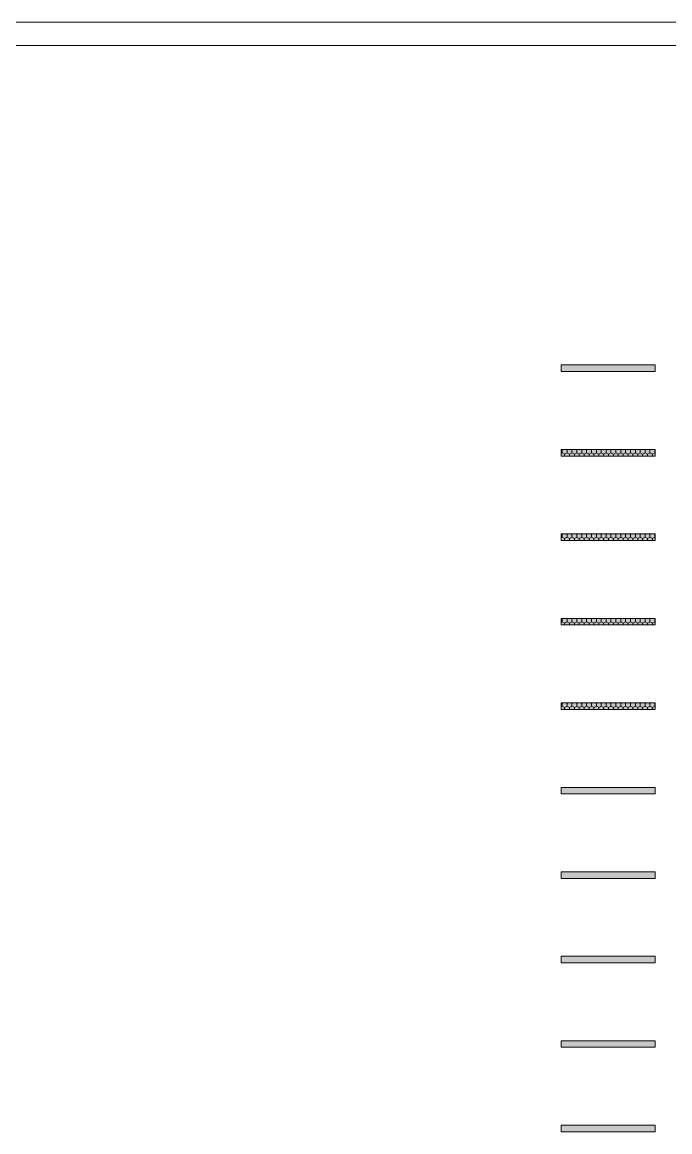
# Model space of a CAD drawing. Header units: millimetres. Extents: x 0 to 1189, y 0 to 841.
# Drawn here: x 864.9 to 1002.9, y 604.5 to 841 of the extents above; entities that cross this region are included whole.
import ezdxf

# ---------------------------------------------------------------- set-up
doc = ezdxf.new("R2010")
doc.units = ezdxf.units.MM

msp = doc.modelspace()

# ---------------------------------------------------------------- hatches: boundary and pattern name
at = {"true_color": 0x6a6a6a}
h = msp.add_hatch(color=251, dxfattribs=at)
h.dxf.hatch_style = 2
h.paths.add_polyline_path([(979.781497, 766.545942), (979.781497, 767.945944), (999.781527, 767.945944), (999.781527, 766.545942)])
at = {"true_color": 0x3dad99}
h = msp.add_hatch(color=135, dxfattribs=at)
h.dxf.hatch_style = 2
h.paths.add_polyline_path([(979.781497, 748.545914), (979.781497, 749.945916), (999.781527, 749.945916), (999.781527, 748.545914)])
at = {"true_color": 0xcae6ff}
h = msp.add_hatch(color=254, dxfattribs=at)
h.dxf.hatch_style = 2
h.paths.add_polyline_path([(979.781497, 730.545887), (979.781497, 731.945889), (999.781527, 731.945889), (999.781527, 730.545887)])
at = {"true_color": 0x96e196}
h = msp.add_hatch(color=81, dxfattribs=at)
h.dxf.hatch_style = 2
h.paths.add_polyline_path([(979.781497, 712.545859), (979.781497, 713.945861), (999.781527, 713.945861), (999.781527, 712.545859)])
at = {"true_color": 0xdede87}
h = msp.add_hatch(color=41, dxfattribs=at)
h.dxf.hatch_style = 2
h.paths.add_polyline_path([(979.781497, 694.545832), (979.781497, 695.945834), (999.781527, 695.945834), (999.781527, 694.545832)])
at = {"true_color": 0xff0000}
h = msp.add_hatch(color=1, dxfattribs=at)
h.dxf.hatch_style = 2
h.paths.add_polyline_path([(979.781497, 676.545804), (979.781497, 677.945806), (999.781527, 677.945806), (999.781527, 676.545804)])
at = {"true_color": 0xf1d696}
h = msp.add_hatch(color=41, dxfattribs=at)
h.dxf.hatch_style = 2
h.paths.add_polyline_path([(979.781497, 658.545777), (979.781497, 659.945779), (999.781527, 659.945779), (999.781527, 658.545777)])
at = {"true_color": 0xa86b51}
h = msp.add_hatch(color=35, dxfattribs=at)
h.dxf.hatch_style = 2
h.paths.add_polyline_path([(979.781497, 640.545749), (979.781497, 641.945751), (999.781527, 641.945751), (999.781527, 640.545749)])
at = {"true_color": 0x008080}
h = msp.add_hatch(color=136, dxfattribs=at)
h.dxf.hatch_style = 2
h.paths.add_polyline_path([(979.781497, 622.545722), (979.781497, 623.945724), (999.781527, 623.945724), (999.781527, 622.545722)])
at = {"true_color": 0xdcd214}
h = msp.add_hatch(color=52, dxfattribs=at)
h.dxf.hatch_style = 2
h.paths.add_polyline_path([(979.781497, 604.545694), (979.781497, 605.945696), (999.781527, 605.945696), (999.781527, 604.545694)])

# ---------------------------------------------------------------- linework, layer by layer
at = {"color": 7, "lineweight": 0}
for p, q in [((0.125554, 840.985282), (1189.107153, 840.985282)), ((1184.111809, 835.989938), (20.106931, 835.989938))]:
    msp.add_line(p, q, dxfattribs=at)
for points in [[(1184.111809, 835.989938), (20.106931, 835.989938)], [(1184.111809, 835.989938), (20.106931, 835.989938)], [(999.781527, 767.945944), (979.781497, 767.945944)], [(979.781497, 767.945944), (979.781497, 766.545942)], [(979.781497, 766.545942), (999.781527, 766.545942)], [(999.781527, 766.545942), (999.781527, 767.945944)], [(999.781527, 749.945916), (979.781497, 749.945916)], [(979.781497, 749.945916), (979.781497, 748.545914)], [(979.977497, 749.845916), (979.804497, 749.945916)], [(980.150497, 749.945916), (979.977497, 749.845916)], [(979.977497, 749.245915), (979.977497, 749.845916)], [(981.017499, 749.845916), (980.843499, 749.945916)], [(981.190499, 749.945916), (981.017499, 749.845916)], [(981.017499, 749.245915), (981.017499, 749.845916)], [(982.0565, 749.845916), (981.8835, 749.945916)], [(982.229501, 749.945916), (982.0565, 749.845916)], [(982.0565, 749.245915), (982.0565, 749.845916)], [(983.095502, 749.845916), (982.922502, 749.945916)], [(983.268502, 749.945916), (983.095502, 749.845916)], [(983.095502, 749.245915), (983.095502, 749.845916)], [(984.134504, 749.845916), (983.961503, 749.945916)], [(984.307504, 749.945916), (984.134504, 749.845916)], [(984.134504, 749.245915), (984.134504, 749.845916)], [(985.173505, 749.845916), (985.000505, 749.945916)], [(985.347505, 749.945916), (985.173505, 749.845916)], [(985.173505, 749.245915), (985.173505, 749.845916)], [(986.213507, 749.845916), (986.039506, 749.945916)], [(986.386507, 749.945916), (986.213507, 749.845916)], [(986.213507, 749.245915), (986.213507, 749.845916)], [(987.252508, 749.845916), (987.079508, 749.945916)], [(987.425509, 749.945916), (987.252508, 749.845916)], [(987.252508, 749.245915), (987.252508, 749.845916)], [(988.29151, 749.845916), (988.11851, 749.945916)], [(988.46451, 749.945916), (988.29151, 749.845916)], [(988.29151, 749.245915), (988.29151, 749.845916)], [(989.330511, 749.845916), (989.157511, 749.945916)], [(989.504512, 749.945916), (989.330511, 749.845916)], [(989.330511, 749.245915), (989.330511, 749.845916)], [(990.370513, 749.845916), (990.196513, 749.945916)], [(990.543513, 749.945916), (990.370513, 749.845916)], [(990.370513, 749.245915), (990.370513, 749.845916)], [(991.409515, 749.845916), (991.236514, 749.945916)], [(991.582515, 749.945916), (991.409515, 749.845916)], [(991.409515, 749.245915), (991.409515, 749.845916)], [(992.448516, 749.845916), (992.275516, 749.945916)], [(992.621517, 749.945916), (992.448516, 749.845916)], [(992.448516, 749.245915), (992.448516, 749.845916)], [(993.487518, 749.845916), (993.314518, 749.945916)], [(993.660518, 749.945916), (993.487518, 749.845916)], [(993.487518, 749.245915), (993.487518, 749.845916)], [(994.527519, 749.845916), (994.353519, 749.945916)], [(994.70052, 749.945916), (994.527519, 749.845916)], [(994.527519, 749.245915), (994.527519, 749.845916)], [(995.566521, 749.845916), (995.393521, 749.945916)], [(995.739521, 749.945916), (995.566521, 749.845916)], [(995.566521, 749.245915), (995.566521, 749.845916)], [(996.605523, 749.845916), (996.432522, 749.945916)], [(996.778523, 749.945916), (996.605523, 749.845916)], [(996.605523, 749.245915), (996.605523, 749.845916)], [(997.644524, 749.845916), (997.471524, 749.945916)], [(997.817524, 749.945916), (997.644524, 749.845916)], [(997.644524, 749.245915), (997.644524, 749.845916)], [(998.683526, 749.845916), (998.510525, 749.945916)], [(998.857526, 749.945916), (998.683526, 749.845916)], [(998.683526, 749.245915), (998.683526, 749.845916)], [(999.723527, 749.845916), (999.549527, 749.945916)], [(999.781527, 749.879616), (999.723527, 749.845916)], [(999.723527, 749.245915), (999.723527, 749.845916)], [(999.781527, 748.545914), (999.781527, 749.945916)], [(979.977497, 749.245915), (979.781497, 749.132615)], [(979.781497, 748.545914), (999.781527, 748.545914)], [(980.497498, 748.945915), (979.977497, 749.245915)], [(981.017499, 749.245915), (980.497498, 748.945915)], [(980.497498, 748.545914), (980.497498, 748.945915)], [(981.5365, 748.945915), (981.017499, 749.245915)], [(982.0565, 749.245915), (981.5365, 748.945915)], [(981.5365, 748.545914), (981.5365, 748.945915)], [(982.575501, 748.945915), (982.0565, 749.245915)], [(983.095502, 749.245915), (982.575501, 748.945915)], [(982.575501, 748.545914), (982.575501, 748.945915)], [(983.615503, 748.945915), (983.095502, 749.245915)], [(984.134504, 749.245915), (983.615503, 748.945915)], [(983.615503, 748.545914), (983.615503, 748.945915)], [(984.654504, 748.945915), (984.134504, 749.245915)], [(985.173505, 749.245915), (984.654504, 748.945915)], [(984.654504, 748.545914), (984.654504, 748.945915)], [(985.693506, 748.945915), (985.173505, 749.245915)], [(986.213507, 749.245915), (985.693506, 748.945915)], [(985.693506, 748.545914), (985.693506, 748.945915)], [(986.732508, 748.945915), (986.213507, 749.245915)], [(987.252508, 749.245915), (986.732508, 748.945915)], [(986.732508, 748.545914), (986.732508, 748.945915)], [(987.772509, 748.945915), (987.252508, 749.245915)], [(988.29151, 749.245915), (987.772509, 748.945915)], [(987.772509, 748.545914), (987.772509, 748.945915)], [(988.811511, 748.945915), (988.29151, 749.245915)], [(989.330511, 749.245915), (988.811511, 748.945915)], [(988.811511, 748.545914), (988.811511, 748.945915)], [(989.850512, 748.945915), (989.330511, 749.245915)], [(990.370513, 749.245915), (989.850512, 748.945915)], [(989.850512, 748.545914), (989.850512, 748.945915)], [(990.889514, 748.945915), (990.370513, 749.245915)], [(991.409515, 749.245915), (990.889514, 748.945915)], [(990.889514, 748.545914), (990.889514, 748.945915)], [(991.928515, 748.945915), (991.409515, 749.245915)], [(992.448516, 749.245915), (991.928515, 748.945915)], [(991.928515, 748.545914), (991.928515, 748.945915)], [(992.968517, 748.945915), (992.448516, 749.245915)], [(993.487518, 749.245915), (992.968517, 748.945915)], [(992.968517, 748.545914), (992.968517, 748.945915)], [(994.007519, 748.945915), (993.487518, 749.245915)], [(994.527519, 749.245915), (994.007519, 748.945915)], [(994.007519, 748.545914), (994.007519, 748.945915)], [(995.04652, 748.945915), (994.527519, 749.245915)], [(995.566521, 749.245915), (995.04652, 748.945915)], [(995.04652, 748.545914), (995.04652, 748.945915)], [(996.085522, 748.945915), (995.566521, 749.245915)], [(996.605523, 749.245915), (996.085522, 748.945915)], [(996.085522, 748.545914), (996.085522, 748.945915)], [(997.125523, 748.945915), (996.605523, 749.245915)], [(997.644524, 749.245915), (997.125523, 748.945915)], [(997.125523, 748.545914), (997.125523, 748.945915)], [(998.164525, 748.945915), (997.644524, 749.245915)], [(998.683526, 749.245915), (998.164525, 748.945915)], [(998.164525, 748.545914), (998.164525, 748.945915)], [(999.203527, 748.945915), (998.683526, 749.245915)], [(999.723527, 749.245915), (999.203527, 748.945915)], [(999.203527, 748.545914), (999.203527, 748.945915)], [(999.781527, 749.212115), (999.723527, 749.245915)], [(999.781527, 731.945889), (979.781497, 731.945889)], [(979.781497, 731.945889), (979.781497, 730.545887)], [(979.977497, 731.245888), (979.781497, 731.132888)], [(979.977497, 731.845889), (979.804497, 731.945889)], [(980.150497, 731.945889), (979.977497, 731.845889)], [(979.977497, 731.245888), (979.977497, 731.845889)], [(980.497498, 730.945887), (979.977497, 731.245888)], [(981.017499, 731.245888), (980.497498, 730.945887)], [(980.497498, 730.545887), (980.497498, 730.945887)], [(981.017499, 731.845889), (980.843499, 731.945889)], [(981.190499, 731.945889), (981.017499, 731.845889)], [(981.017499, 731.245888), (981.017499, 731.845889)], [(981.5365, 730.945887), (981.017499, 731.245888)], [(982.0565, 731.245888), (981.5365, 730.945887)], [(981.5365, 730.545887), (981.5365, 730.945887)], [(982.0565, 731.845889), (981.8835, 731.945889)], [(982.229501, 731.945889), (982.0565, 731.845889)], [(982.0565, 731.245888), (982.0565, 731.845889)], [(982.575501, 730.945887), (982.0565, 731.245888)], [(983.095502, 731.245888), (982.575501, 730.945887)], [(982.575501, 730.545887), (982.575501, 730.945887)], [(983.095502, 731.845889), (982.922502, 731.945889)], [(983.268502, 731.945889), (983.095502, 731.845889)], [(983.095502, 731.245888), (983.095502, 731.845889)], [(983.615503, 730.945887), (983.095502, 731.245888)], [(984.134504, 731.245888), (983.615503, 730.945887)], [(983.615503, 730.545887), (983.615503, 730.945887)], [(984.134504, 731.845889), (983.961503, 731.945889)], [(984.307504, 731.945889), (984.134504, 731.845889)], [(984.134504, 731.245888), (984.134504, 731.845889)], [(984.654504, 730.945887), (984.134504, 731.245888)], [(985.173505, 731.245888), (984.654504, 730.945887)], [(984.654504, 730.545887), (984.654504, 730.945887)], [(985.173505, 731.845889), (985.000505, 731.945889)], [(985.347505, 731.945889), (985.173505, 731.845889)], [(985.173505, 731.245888), (985.173505, 731.845889)], [(985.693506, 730.945887), (985.173505, 731.245888)], [(986.213507, 731.245888), (985.693506, 730.945887)], [(985.693506, 730.545887), (985.693506, 730.945887)], [(986.213507, 731.845889), (986.039506, 731.945889)], [(986.386507, 731.945889), (986.213507, 731.845889)], [(986.213507, 731.245888), (986.213507, 731.845889)], [(986.732508, 730.945887), (986.213507, 731.245888)], [(987.252508, 731.245888), (986.732508, 730.945887)], [(986.732508, 730.545887), (986.732508, 730.945887)], [(987.252508, 731.845889), (987.079508, 731.945889)], [(987.425509, 731.945889), (987.252508, 731.845889)], [(987.252508, 731.245888), (987.252508, 731.845889)], [(987.772509, 730.945887), (987.252508, 731.245888)], [(988.29151, 731.245888), (987.772509, 730.945887)], [(987.772509, 730.545887), (987.772509, 730.945887)], [(988.29151, 731.845889), (988.11851, 731.945889)], [(988.46451, 731.945889), (988.29151, 731.845889)], [(988.29151, 731.245888), (988.29151, 731.845889)], [(988.811511, 730.945887), (988.29151, 731.245888)], [(989.330511, 731.245888), (988.811511, 730.945887)], [(988.811511, 730.545887), (988.811511, 730.945887)], [(989.330511, 731.845889), (989.157511, 731.945889)], [(989.504512, 731.945889), (989.330511, 731.845889)], [(989.330511, 731.245888), (989.330511, 731.845889)], [(989.850512, 730.945887), (989.330511, 731.245888)], [(990.370513, 731.245888), (989.850512, 730.945887)], [(989.850512, 730.545887), (989.850512, 730.945887)], [(990.370513, 731.845889), (990.196513, 731.945889)], [(990.543513, 731.945889), (990.370513, 731.845889)], [(990.370513, 731.245888), (990.370513, 731.845889)], [(990.889514, 730.945887), (990.370513, 731.245888)], [(991.409515, 731.245888), (990.889514, 730.945887)], [(990.889514, 730.545887), (990.889514, 730.945887)], [(991.409515, 731.845889), (991.236514, 731.945889)], [(991.582515, 731.945889), (991.409515, 731.845889)], [(991.409515, 731.245888), (991.409515, 731.845889)], [(991.928515, 730.945887), (991.409515, 731.245888)], [(992.448516, 731.245888), (991.928515, 730.945887)], [(991.928515, 730.545887), (991.928515, 730.945887)], [(992.448516, 731.845889), (992.275516, 731.945889)], [(992.621517, 731.945889), (992.448516, 731.845889)], [(992.448516, 731.245888), (992.448516, 731.845889)], [(992.968517, 730.945887), (992.448516, 731.245888)], [(993.487518, 731.245888), (992.968517, 730.945887)], [(992.968517, 730.545887), (992.968517, 730.945887)], [(993.487518, 731.845889), (993.314518, 731.945889)], [(993.660518, 731.945889), (993.487518, 731.845889)], [(993.487518, 731.245888), (993.487518, 731.845889)], [(994.007519, 730.945887), (993.487518, 731.245888)], [(994.527519, 731.245888), (994.007519, 730.945887)], [(994.007519, 730.545887), (994.007519, 730.945887)], [(994.527519, 731.845889), (994.353519, 731.945889)], [(994.70052, 731.945889), (994.527519, 731.845889)], [(994.527519, 731.245888), (994.527519, 731.845889)], [(995.04652, 730.945887), (994.527519, 731.245888)], [(995.566521, 731.245888), (995.04652, 730.945887)], [(995.04652, 730.545887), (995.04652, 730.945887)], [(995.566521, 731.845889), (995.393521, 731.945889)], [(995.739521, 731.945889), (995.566521, 731.845889)], [(995.566521, 731.245888), (995.566521, 731.845889)], [(996.085522, 730.945887), (995.566521, 731.245888)], [(996.605523, 731.245888), (996.085522, 730.945887)], [(996.085522, 730.545887), (996.085522, 730.945887)], [(996.605523, 731.845889), (996.432522, 731.945889)], [(996.778523, 731.945889), (996.605523, 731.845889)], [(996.605523, 731.245888), (996.605523, 731.845889)], [(997.125523, 730.945887), (996.605523, 731.245888)], [(997.644524, 731.245888), (997.125523, 730.945887)], [(997.125523, 730.545887), (997.125523, 730.945887)], [(997.644524, 731.845889), (997.471524, 731.945889)], [(997.817524, 731.945889), (997.644524, 731.845889)], [(997.644524, 731.245888), (997.644524, 731.845889)], [(998.164525, 730.945887), (997.644524, 731.245888)], [(998.683526, 731.245888), (998.164525, 730.945887)], [(998.164525, 730.545887), (998.164525, 730.945887)], [(998.683526, 731.845889), (998.510525, 731.945889)], [(998.857526, 731.945889), (998.683526, 731.845889)], [(998.683526, 731.245888), (998.683526, 731.845889)], [(999.203527, 730.945887), (998.683526, 731.245888)], [(999.723527, 731.245888), (999.203527, 730.945887)], [(999.203527, 730.545887), (999.203527, 730.945887)], [(999.723527, 731.845889), (999.549527, 731.945889)], [(999.781527, 731.879889), (999.723527, 731.845889)], [(999.723527, 731.245888), (999.723527, 731.845889)], [(999.781527, 731.211888), (999.723527, 731.245888)], [(999.781527, 730.545887), (999.781527, 731.945889)], [(979.781497, 730.545887), (999.781527, 730.545887)], [(999.781527, 713.945861), (979.781497, 713.945861)], [(979.781497, 713.945861), (979.781497, 712.545859)], [(979.977497, 713.24586), (979.781497, 713.13286)], [(979.781497, 712.545859), (999.781527, 712.545859)], [(979.977497, 713.845861), (979.804497, 713.945861)], [(980.150497, 713.945861), (979.977497, 713.845861)], [(979.977497, 713.24586), (979.977497, 713.845861)], [(980.497498, 712.94586), (979.977497, 713.24586)], [(981.017499, 713.24586), (980.497498, 712.94586)], [(980.497498, 712.545859), (980.497498, 712.94586)], [(981.017499, 713.845861), (980.843499, 713.945861)], [(981.190499, 713.945861), (981.017499, 713.845861)], [(981.017499, 713.24586), (981.017499, 713.845861)], [(981.5365, 712.94586), (981.017499, 713.24586)], [(982.0565, 713.24586), (981.5365, 712.94586)], [(981.5365, 712.545859), (981.5365, 712.94586)], [(982.0565, 713.845861), (981.8835, 713.945861)], [(982.229501, 713.945861), (982.0565, 713.845861)], [(982.0565, 713.24586), (982.0565, 713.845861)], [(982.575501, 712.94586), (982.0565, 713.24586)], [(983.095502, 713.24586), (982.575501, 712.94586)], [(982.575501, 712.545859), (982.575501, 712.94586)], [(983.095502, 713.845861), (982.922502, 713.945861)], [(983.268502, 713.945861), (983.095502, 713.845861)], [(983.095502, 713.24586), (983.095502, 713.845861)], [(983.615503, 712.94586), (983.095502, 713.24586)], [(984.134504, 713.24586), (983.615503, 712.94586)], [(983.615503, 712.545859), (983.615503, 712.94586)], [(984.134504, 713.845861), (983.961503, 713.945861)], [(984.307504, 713.945861), (984.134504, 713.845861)], [(984.134504, 713.24586), (984.134504, 713.845861)], [(984.654504, 712.94586), (984.134504, 713.24586)], [(985.173505, 713.24586), (984.654504, 712.94586)], [(984.654504, 712.545859), (984.654504, 712.94586)], [(985.173505, 713.845861), (985.000505, 713.945861)], [(985.347505, 713.945861), (985.173505, 713.845861)], [(985.173505, 713.24586), (985.173505, 713.845861)], [(985.693506, 712.94586), (985.173505, 713.24586)], [(986.213507, 713.24586), (985.693506, 712.94586)], [(985.693506, 712.545859), (985.693506, 712.94586)], [(986.213507, 713.845861), (986.039506, 713.945861)], [(986.386507, 713.945861), (986.213507, 713.845861)], [(986.213507, 713.24586), (986.213507, 713.845861)], [(986.732508, 712.94586), (986.213507, 713.24586)], [(987.252508, 713.24586), (986.732508, 712.94586)], [(986.732508, 712.545859), (986.732508, 712.94586)], [(987.252508, 713.845861), (987.079508, 713.945861)], [(987.425509, 713.945861), (987.252508, 713.845861)], [(987.252508, 713.24586), (987.252508, 713.845861)], [(987.772509, 712.94586), (987.252508, 713.24586)], [(988.29151, 713.24586), (987.772509, 712.94586)], [(987.772509, 712.545859), (987.772509, 712.94586)], [(988.29151, 713.845861), (988.11851, 713.945861)], [(988.46451, 713.945861), (988.29151, 713.845861)], [(988.29151, 713.24586), (988.29151, 713.845861)], [(988.811511, 712.94586), (988.29151, 713.24586)], [(989.330511, 713.24586), (988.811511, 712.94586)], [(988.811511, 712.545859), (988.811511, 712.94586)], [(989.330511, 713.845861), (989.157511, 713.945861)], [(989.504512, 713.945861), (989.330511, 713.845861)], [(989.330511, 713.24586), (989.330511, 713.845861)], [(989.850512, 712.94586), (989.330511, 713.24586)], [(990.370513, 713.24586), (989.850512, 712.94586)], [(989.850512, 712.545859), (989.850512, 712.94586)], [(990.370513, 713.845861), (990.196513, 713.945861)], [(990.543513, 713.945861), (990.370513, 713.845861)], [(990.370513, 713.24586), (990.370513, 713.845861)], [(990.889514, 712.94586), (990.370513, 713.24586)], [(991.409515, 713.24586), (990.889514, 712.94586)], [(990.889514, 712.545859), (990.889514, 712.94586)], [(991.409515, 713.845861), (991.236514, 713.945861)], [(991.582515, 713.945861), (991.409515, 713.845861)], [(991.409515, 713.24586), (991.409515, 713.845861)], [(991.928515, 712.94586), (991.409515, 713.24586)], [(992.448516, 713.24586), (991.928515, 712.94586)], [(991.928515, 712.545859), (991.928515, 712.94586)], [(992.448516, 713.845861), (992.275516, 713.945861)], [(992.621517, 713.945861), (992.448516, 713.845861)], [(992.448516, 713.24586), (992.448516, 713.845861)], [(992.968517, 712.94586), (992.448516, 713.24586)], [(993.487518, 713.24586), (992.968517, 712.94586)], [(992.968517, 712.545859), (992.968517, 712.94586)], [(993.487518, 713.845861), (993.314518, 713.945861)], [(993.660518, 713.945861), (993.487518, 713.845861)], [(993.487518, 713.24586), (993.487518, 713.845861)], [(994.007519, 712.94586), (993.487518, 713.24586)], [(994.527519, 713.24586), (994.007519, 712.94586)], [(994.007519, 712.545859), (994.007519, 712.94586)], [(994.527519, 713.845861), (994.353519, 713.945861)], [(994.70052, 713.945861), (994.527519, 713.845861)], [(994.527519, 713.24586), (994.527519, 713.845861)], [(995.04652, 712.94586), (994.527519, 713.24586)], [(995.566521, 713.24586), (995.04652, 712.94586)], [(995.04652, 712.545859), (995.04652, 712.94586)], [(995.566521, 713.845861), (995.393521, 713.945861)], [(995.739521, 713.945861), (995.566521, 713.845861)], [(995.566521, 713.24586), (995.566521, 713.845861)], [(996.085522, 712.94586), (995.566521, 713.24586)], [(996.605523, 713.24586), (996.085522, 712.94586)], [(996.085522, 712.545859), (996.085522, 712.94586)], [(996.605523, 713.845861), (996.432522, 713.945861)], [(996.778523, 713.945861), (996.605523, 713.845861)], [(996.605523, 713.24586), (996.605523, 713.845861)], [(997.125523, 712.94586), (996.605523, 713.24586)], [(997.644524, 713.24586), (997.125523, 712.94586)], [(997.125523, 712.545859), (997.125523, 712.94586)], [(997.644524, 713.845861), (997.471524, 713.945861)], [(997.817524, 713.945861), (997.644524, 713.845861)], [(997.644524, 713.24586), (997.644524, 713.845861)], [(998.164525, 712.94586), (997.644524, 713.24586)], [(998.683526, 713.24586), (998.164525, 712.94586)], [(998.164525, 712.545859), (998.164525, 712.94586)], [(998.683526, 713.845861), (998.510525, 713.945861)], [(998.857526, 713.945861), (998.683526, 713.845861)], [(998.683526, 713.24586), (998.683526, 713.845861)], [(999.203527, 712.94586), (998.683526, 713.24586)], [(999.723527, 713.24586), (999.203527, 712.94586)], [(999.203527, 712.545859), (999.203527, 712.94586)], [(999.723527, 713.845861), (999.549527, 713.945861)], [(999.781527, 713.879861), (999.723527, 713.845861)], [(999.723527, 713.24586), (999.723527, 713.845861)], [(999.781527, 713.21186), (999.723527, 713.24586)], [(999.781527, 712.545859), (999.781527, 713.945861)], [(999.781527, 695.945834), (979.781497, 695.945834)], [(979.781497, 695.945834), (979.781497, 694.545832)], [(979.977497, 695.245833), (979.781497, 695.132833)], [(979.977497, 695.845834), (979.804497, 695.945834)], [(980.150497, 695.945834), (979.977497, 695.845834)], [(979.977497, 695.245833), (979.977497, 695.845834)], [(980.497498, 694.945832), (979.977497, 695.245833)], [(981.017499, 695.245833), (980.497498, 694.945832)], [(981.017499, 695.845834), (980.843499, 695.945834)], [(981.190499, 695.945834), (981.017499, 695.845834)], [(981.017499, 695.245833), (981.017499, 695.845834)], [(981.5365, 694.945832), (981.017499, 695.245833)], [(982.0565, 695.245833), (981.5365, 694.945832)], [(982.0565, 695.845834), (981.8835, 695.945834)], [(982.229501, 695.945834), (982.0565, 695.845834)], [(982.0565, 695.245833), (982.0565, 695.845834)], [(982.575501, 694.945832), (982.0565, 695.245833)], [(983.095502, 695.245833), (982.575501, 694.945832)], [(983.095502, 695.845834), (982.922502, 695.945834)], [(983.268502, 695.945834), (983.095502, 695.845834)], [(983.095502, 695.245833), (983.095502, 695.845834)], [(983.615503, 694.945832), (983.095502, 695.245833)], [(984.134504, 695.245833), (983.615503, 694.945832)], [(984.134504, 695.845834), (983.961503, 695.945834)], [(984.307504, 695.945834), (984.134504, 695.845834)], [(984.134504, 695.245833), (984.134504, 695.845834)], [(984.654504, 694.945832), (984.134504, 695.245833)], [(985.173505, 695.245833), (984.654504, 694.945832)], [(985.173505, 695.845834), (985.000505, 695.945834)], [(985.347505, 695.945834), (985.173505, 695.845834)], [(985.173505, 695.245833), (985.173505, 695.845834)], [(985.693506, 694.945832), (985.173505, 695.245833)], [(986.213507, 695.245833), (985.693506, 694.945832)], [(986.213507, 695.845834), (986.039506, 695.945834)], [(986.386507, 695.945834), (986.213507, 695.845834)], [(986.213507, 695.245833), (986.213507, 695.845834)], [(986.732508, 694.945832), (986.213507, 695.245833)], [(987.252508, 695.245833), (986.732508, 694.945832)], [(987.252508, 695.845834), (987.079508, 695.945834)], [(987.425509, 695.945834), (987.252508, 695.845834)], [(987.252508, 695.245833), (987.252508, 695.845834)], [(987.772509, 694.945832), (987.252508, 695.245833)], [(988.29151, 695.245833), (987.772509, 694.945832)], [(988.29151, 695.845834), (988.11851, 695.945834)], [(988.46451, 695.945834), (988.29151, 695.845834)], [(988.29151, 695.245833), (988.29151, 695.845834)], [(988.811511, 694.945832), (988.29151, 695.245833)], [(989.330511, 695.245833), (988.811511, 694.945832)], [(989.330511, 695.845834), (989.157511, 695.945834)], [(989.504512, 695.945834), (989.330511, 695.845834)], [(989.330511, 695.245833), (989.330511, 695.845834)], [(989.850512, 694.945832), (989.330511, 695.245833)], [(990.370513, 695.245833), (989.850512, 694.945832)], [(990.370513, 695.845834), (990.196513, 695.945834)], [(990.543513, 695.945834), (990.370513, 695.845834)], [(990.370513, 695.245833), (990.370513, 695.845834)], [(990.889514, 694.945832), (990.370513, 695.245833)], [(991.409515, 695.245833), (990.889514, 694.945832)], [(991.409515, 695.845834), (991.236514, 695.945834)], [(991.582515, 695.945834), (991.409515, 695.845834)], [(991.409515, 695.245833), (991.409515, 695.845834)], [(991.928515, 694.945832), (991.409515, 695.245833)], [(992.448516, 695.245833), (991.928515, 694.945832)], [(992.448516, 695.845834), (992.275516, 695.945834)], [(992.621517, 695.945834), (992.448516, 695.845834)], [(992.448516, 695.245833), (992.448516, 695.845834)], [(992.968517, 694.945832), (992.448516, 695.245833)], [(993.487518, 695.245833), (992.968517, 694.945832)], [(993.487518, 695.845834), (993.314518, 695.945834)], [(993.660518, 695.945834), (993.487518, 695.845834)], [(993.487518, 695.245833), (993.487518, 695.845834)], [(994.007519, 694.945832), (993.487518, 695.245833)], [(994.527519, 695.245833), (994.007519, 694.945832)], [(994.527519, 695.845834), (994.353519, 695.945834)], [(994.70052, 695.945834), (994.527519, 695.845834)], [(994.527519, 695.245833), (994.527519, 695.845834)], [(995.04652, 694.945832), (994.527519, 695.245833)], [(995.566521, 695.245833), (995.04652, 694.945832)], [(995.566521, 695.845834), (995.393521, 695.945834)], [(995.739521, 695.945834), (995.566521, 695.845834)], [(995.566521, 695.245833), (995.566521, 695.845834)], [(996.085522, 694.945832), (995.566521, 695.245833)], [(996.605523, 695.245833), (996.085522, 694.945832)], [(996.605523, 695.845834), (996.432522, 695.945834)], [(996.778523, 695.945834), (996.605523, 695.845834)], [(996.605523, 695.245833), (996.605523, 695.845834)], [(997.125523, 694.945832), (996.605523, 695.245833)], [(997.644524, 695.245833), (997.125523, 694.945832)], [(997.644524, 695.845834), (997.471524, 695.945834)], [(997.817524, 695.945834), (997.644524, 695.845834)], [(997.644524, 695.245833), (997.644524, 695.845834)], [(998.164525, 694.945832), (997.644524, 695.245833)], [(998.683526, 695.245833), (998.164525, 694.945832)], [(998.683526, 695.845834), (998.510525, 695.945834)], [(998.857526, 695.945834), (998.683526, 695.845834)], [(998.683526, 695.245833), (998.683526, 695.845834)], [(999.203527, 694.945832), (998.683526, 695.245833)], [(999.723527, 695.245833), (999.203527, 694.945832)], [(999.723527, 695.845834), (999.549527, 695.945834)], [(999.781527, 695.879834), (999.723527, 695.845834)], [(999.723527, 695.245833), (999.723527, 695.845834)], [(999.781527, 695.211833), (999.723527, 695.245833)], [(999.781527, 694.545832), (999.781527, 695.945834)], [(979.781497, 694.545832), (999.781527, 694.545832)], [(980.497498, 694.545832), (980.497498, 694.945832)], [(981.5365, 694.545832), (981.5365, 694.945832)], [(982.575501, 694.545832), (982.575501, 694.945832)], [(983.615503, 694.545832), (983.615503, 694.945832)], [(984.654504, 694.545832), (984.654504, 694.945832)], [(985.693506, 694.545832), (985.693506, 694.945832)], [(986.732508, 694.545832), (986.732508, 694.945832)], [(987.772509, 694.545832), (987.772509, 694.945832)], [(988.811511, 694.545832), (988.811511, 694.945832)], [(989.850512, 694.545832), (989.850512, 694.945832)], [(990.889514, 694.545832), (990.889514, 694.945832)], [(991.928515, 694.545832), (991.928515, 694.945832)], [(992.968517, 694.545832), (992.968517, 694.945832)], [(994.007519, 694.545832), (994.007519, 694.945832)], [(995.04652, 694.545832), (995.04652, 694.945832)], [(996.085522, 694.545832), (996.085522, 694.945832)], [(997.125523, 694.545832), (997.125523, 694.945832)], [(998.164525, 694.545832), (998.164525, 694.945832)], [(999.203527, 694.545832), (999.203527, 694.945832)], [(999.781527, 677.945806), (979.781497, 677.945806)], [(979.781497, 677.945806), (979.781497, 676.545804)], [(979.781497, 676.545804), (999.781527, 676.545804)], [(999.781527, 676.545804), (999.781527, 677.945806)], [(999.781527, 659.945779), (979.781497, 659.945779)], [(979.781497, 659.945779), (979.781497, 658.545777)], [(999.781527, 658.545777), (999.781527, 659.945779)], [(979.781497, 658.545777), (999.781527, 658.545777)], [(999.781527, 641.945751), (979.781497, 641.945751)], [(979.781497, 641.945751), (979.781497, 640.545749)], [(999.781527, 640.545749), (999.781527, 641.945751)], [(979.781497, 640.545749), (999.781527, 640.545749)], [(999.781527, 623.945724), (979.781497, 623.945724)], [(979.781497, 623.945724), (979.781497, 622.545722)], [(979.781497, 622.545722), (999.781527, 622.545722)], [(999.781527, 622.545722), (999.781527, 623.945724)], [(999.781527, 605.945696), (979.781497, 605.945696)], [(979.781497, 605.945696), (979.781497, 604.545694)], [(999.781527, 604.545694), (999.781527, 605.945696)], [(979.781497, 604.545694), (999.781527, 604.545694)]]:
    msp.add_lwpolyline(points, dxfattribs=at)

doc.saveas('drawing.dxf')
